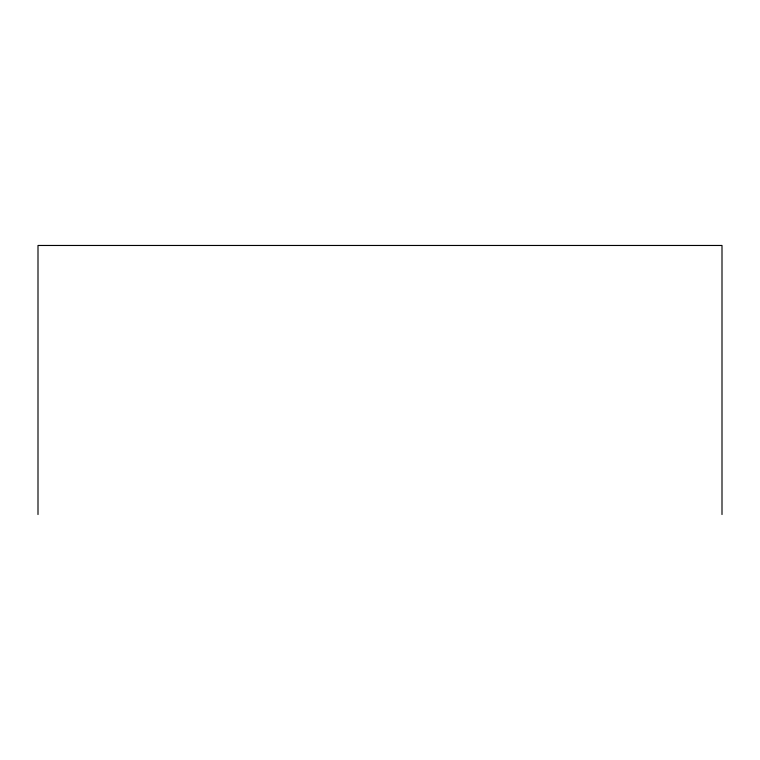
<?xml version="1.0" encoding="UTF-8"?>
<svg xmlns="http://www.w3.org/2000/svg" width="760" height="760" viewBox="0 0 760 760"><rect width="100%" height="100%" fill="white"/><g stroke="black" fill="none" stroke-linecap="round" stroke-linejoin="round"><path stroke-width="1.14" d="M722 514.529L722 245.47L38 245.47L38 514.529"/></g></svg>
